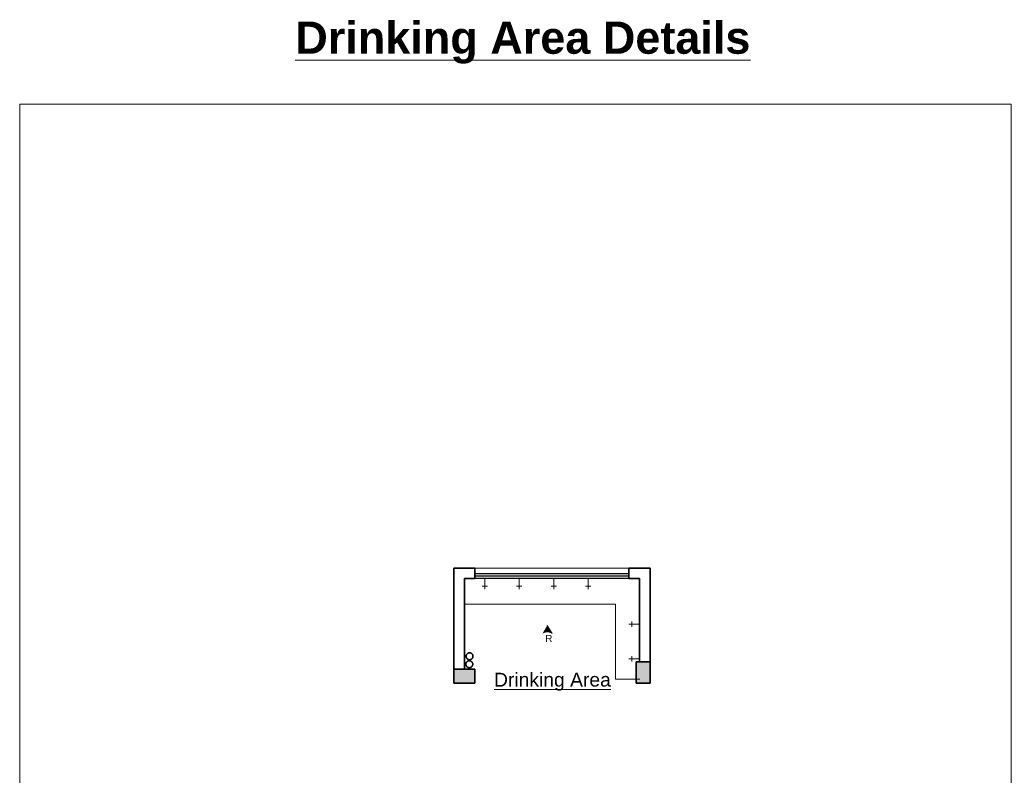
# Model space of a CAD drawing. Header units: millimetres. Extents: x 2733 to 5909, y 1038 to 2089.
# Drawn here: x 2941.06 to 2962.6, y 1056.26 to 1072.69 of the extents above; entities that cross this region are included whole.
import ezdxf

# ---------------------------------------------------------------- set-up
doc = ezdxf.new("R2010")
doc.units = ezdxf.units.MM
doc.linetypes.add('CENTER2', pattern=[1.125, 0.75, -0.125, 0.125, -0.125])
doc.linetypes.add('DASHED2', pattern=[0.375, 0.25, -0.125])
for name, color, linetype, lineweight in [('BL', 1, 'CENTER2', 30), ('COL HATCH', 253, 'Continuous', 13), ('Column', 251, 'Continuous', 30), ('elevation', 1, 'Continuous', 13), ('Fixture', 44, 'Continuous', 13), ('RD', 7, 'Continuous', 18), ('TEXT', 7, 'Continuous', 15), ('Wall', 7, 'Continuous', 30), ('Window', 150, 'Continuous', 15), ('Window-Wall', 7, 'Continuous', 18)]:
    doc.layers.add(name, color=color, linetype=linetype, lineweight=lineweight)
doc.styles.add('DIM', font='arial.ttf', dxfattribs={"height": 0.5})
doc.styles.add('L120', font='arial.ttf', dxfattribs={"height": 0.6})
doc.styles.add('SCALE 1000', font='simplex.shx', dxfattribs={"height": 2})

# ---------------------------------------------------------------- blocks, each defined once
blk = doc.blocks.new('A$C65A3360F')
at = {"layer": 'Fixture', "linetype": 'CENTER2'}
for p, q in [((0, 0), (-0.23, 0)), ((0, 0), (-0.23, 0)), ((-0.166, 0.057), (-0.166, 0)), ((-0.166, 0.057), (-0.166, 0)), ((-0.166, 0), (-0.166, -0.057)), ((-0.166, 0), (-0.166, -0.057))]:
    blk.add_line(p, q, dxfattribs=at)
blk = doc.blocks.new('CU')
at = {"layer": 'COL HATCH', "linetype": 'CENTER2'}
h = blk.add_hatch(color=256, dxfattribs=at)
h.dxf.hatch_style = 1
h.paths.add_polyline_path([(0, 0.035), (0, -0.265), (0.46, -0.265), (0.46, 0.035)])
at = {"layer": 'Column', "linetype": 'CENTER2'}
blk.add_lwpolyline([(0, 0.035), (0, -0.265), (0.46, -0.265), (0.46, 0.035), (0, 0.035)], dxfattribs=at)

msp = doc.modelspace()

# ---------------------------------------------------------------- hatches: boundary and pattern name
at = {"layer": 'elevation', "ltscale": 0.05}
msp.add_hatch(color=256, dxfattribs=at).paths.add_polyline_path([(2952.4138, 1059.3557, -0.1266586), (2952.5189, 1059.3828, -0.1266586), (2952.624, 1059.3557), (2952.5189, 1059.5336)])

# ---------------------------------------------------------------- linework, layer by layer
at = {"layer": 'BL'}
for centre in [(2950.8298, 1058.8639), (2950.8246, 1058.6898)]:
    msp.add_circle(centre, 0.075, dxfattribs=at)
at = {"layer": 'elevation', "ltscale": 0.05}
msp.add_line((2952.5189, 1059.5336), (2952.624, 1059.3557), dxfattribs=at)
at = {"layer": 'Fixture'}
for p, q in [((2954.0021, 1059.9971), (2950.7171, 1059.9971)), ((2954.0021, 1059.9971), (2954.0021, 1058.3625)), ((2954.5321, 1058.3621), (2954.0021, 1058.3621))]:
    msp.add_line(p, q, dxfattribs=at)
at = {"layer": 'RD', "lineweight": 15}
msp.add_lwpolyline([(2941.0568, 1070.8574), (2962.6006, 1070.8574), (2962.6006, 1038.1163), (2941.0568, 1038.1163)], close=True, dxfattribs=at)
at = {"layer": 'Wall'}
for p, q in [((2950.4871, 1058.5797), (2950.4871, 1060.7797)), ((2950.4871, 1060.7797), (2950.9471, 1060.7797)), ((2950.9471, 1060.5497), (2950.9471, 1060.7797)), ((2954.2921, 1060.7797), (2954.7521, 1060.7797)), ((2954.2921, 1060.7797), (2954.2921, 1060.5497)), ((2954.7521, 1058.7397), (2954.7521, 1060.7797)), ((2950.9471, 1060.5497), (2950.7171, 1060.5497)), ((2954.2921, 1060.5497), (2954.5221, 1060.5497)), ((2954.5221, 1058.7397), (2954.5221, 1060.5497)), ((2950.7171, 1058.5797), (2950.4871, 1058.5797))]:
    msp.add_line(p, q, dxfattribs=at)
msp.add_lwpolyline([(2950.7171, 1060.5497), (2950.7171, 1058.5797)], dxfattribs=at)
at = {"layer": 'Window', "lineweight": 5}
for p, q in [((2954.2921, 1060.6247), (2950.9471, 1060.6247)), ((2950.9471, 1060.5897), (2954.2921, 1060.5897))]:
    msp.add_line(p, q, dxfattribs=at)
at = {"layer": 'Window-Wall', "lineweight": 15}
for p, q in [((2950.9471, 1060.7797), (2954.2921, 1060.7797)), ((2954.2921, 1060.6647), (2950.9471, 1060.6647)), ((2950.9471, 1060.5497), (2954.2921, 1060.5497))]:
    msp.add_line(p, q, dxfattribs=at)

# ---------------------------------------------------------------- block references
at = {"layer": 'Column', "xscale": -1}
for p, rotation in [((2954.7171, 1058.2797), 270), ((2950.4871, 1058.3147), 180)]:
    msp.add_blockref('CU', p, dxfattribs=dict(at, rotation=rotation))
at = {"layer": 'Fixture', "xscale": -1}
for p, rotation in [((2951.1596, 1060.5497), 270), ((2951.9096, 1060.5497), 270), ((2952.6596, 1060.5497), 270), ((2953.4096, 1060.5497), 270), ((2954.5221, 1059.5597), 180), ((2954.5221, 1058.8097), 180)]:
    msp.add_blockref('A$C65A3360F', p, dxfattribs=dict(at, rotation=rotation))

# ---------------------------------------------------------------- texts
at = {"layer": 'elevation', "ltscale": 0.05, "insert": (2952.4775, 1059.3259), "char_height": 0.15, "width": 4.322064, "attachment_point": 1, "style": 'L120'}
msp.add_mtext('R', dxfattribs=at)
at = {"layer": 'TEXT', "linetype": 'DASHED2', "insert": (2947.0435, 1071.7372), "char_height": 0.7, "width": 22.067431, "attachment_point": 7, "style": 'SCALE 1000'}
msp.add_mtext('{\\fArial|b1|i0|c0|p34;\\LDrinking Area Details}', dxfattribs=at)
at = {"layer": 'TEXT', "ltscale": 0.05, "insert": (2948.2752, 1058.5047), "char_height": 0.3, "attachment_point": 1, "rotation": 0, "style": 'DIM'}
msp.add_mtext_dynamic_manual_height_columns('\\pi3.0868;{\\LDrinking Area}', width=8.662368, gutter_width=5, heights=[0], dxfattribs=at)

doc.saveas('drawing.dxf')
